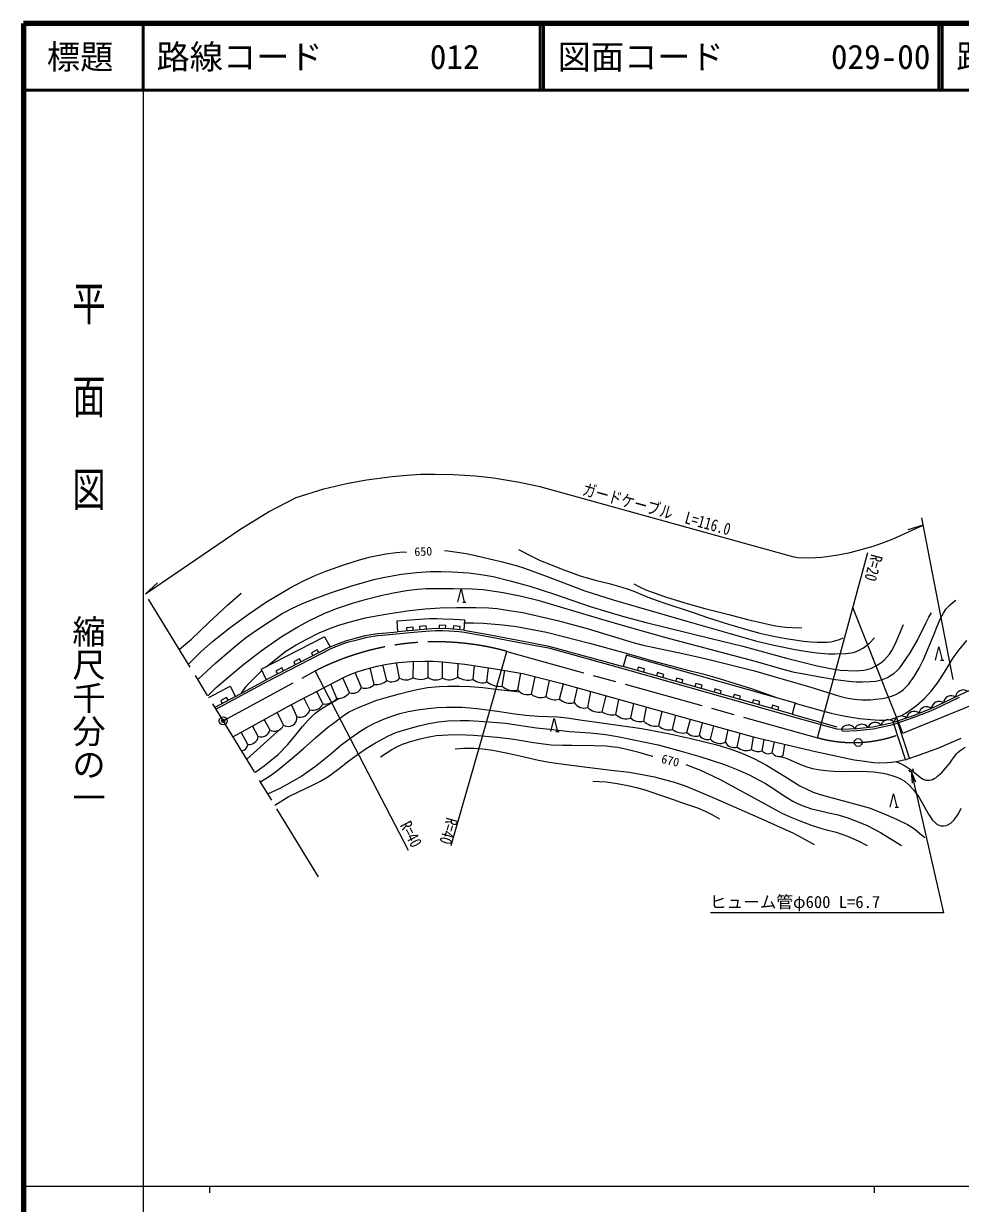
# Model space of a CAD drawing. Units: millimetres, scale not verified. Extents: x 40000 to 680000, y 20000 to 380000.
# Drawn here: x 40000 to 181002, y 202409 to 380000 of the extents above; entities that cross this region are included whole.
import ezdxf
from ezdxf.enums import TextEntityAlignment as Align

# ---------------------------------------------------------------- set-up
doc = ezdxf.new("R2010")
doc.units = ezdxf.units.MM
doc.header["$LTSCALE"] = 1000
doc.header["$PDMODE"] = 32
doc.header["$PDSIZE"] = 500
doc.linetypes.add('CHAIN', pattern=[18.5, 12, -1.5, 3.5, -1.5])
doc.linetypes.add('DASHED', pattern=[7.5, 6, -1.5])
for name, color, linetype, lineweight in [('M-BGD', 7, 'Continuous', 13), ('M-BMK', 2, 'CHAIN', 13), ('M-BMK-SRVR', 3, 'Continuous', 13), ('M-STR-HTXT', 7, 'Continuous', 13), ('M-TTL', 2, 'Continuous', 140), ('M-TTL-BAND', 7, 'Continuous', 25), ('M-TTL-LINE', 7, 'Continuous', 50)]:
    doc.layers.add(name, color=color, linetype=linetype, lineweight=lineweight)
doc.layers.add('M-OTRS', color=6, linetype='Continuous')
doc.layers.add('M-TTL-TXT', color=7, linetype='Continuous')
doc.styles.add('@ＭＳ ゴシック', font='')
doc.styles.add('ＭＳ ゴシック', font='')
doc.styles.get('@ＭＳ ゴシック').set_extended_font_data('@MS Gothic')
doc.styles.get('ＭＳ ゴシック').set_extended_font_data('MS Gothic')

# ---------------------------------------------------------------- blocks, each defined once
blk = doc.blocks.new('open_arrow')
at = {"color": 0, "linetype": 'Continuous', "lineweight": -2}
blk.add_lwpolyline([(7.5, 1.25), (0, 0), (7.5, -1.25)], dxfattribs=at)

msp = doc.modelspace()

# ---------------------------------------------------------------- linework, layer by layer
at = {"layer": 'M-BGD'}
for p, q in [((106086, 292904), (106586, 292904)), ((96174, 290124), (96298, 288456)), ((106357, 290272), (106260, 288715)), ((85283, 287710), (86120, 286177)), ((98613, 289155), (97616, 289070)), ((97616, 289070), (97659, 288572)), ((98655, 288657), (98613, 289155)), ((100605, 289325), (99609, 289240)), ((99609, 289240), (99651, 288742)), ((100648, 288827), (100605, 289325)), ((102536, 289430), (102524, 288930)), ((103536, 289407), (102536, 289430)), ((103524, 288907), (103536, 289407)), ((104692, 289344), (104651, 288845)), ((105689, 289263), (104692, 289344)), ((105648, 288764), (105689, 289263)), ((86120, 286177), (76527, 281234)), ((81539, 284379), (80650, 283921)), ((81768, 283934), (81539, 284379)), ((84206, 285753), (83317, 285295)), ((83317, 285295), (83546, 284850)), ((84435, 285308), (84206, 285753)), ((130752, 284975), (130256, 283246)), ((178022, 284174), (178522, 284174)), ((75752, 282803), (76527, 281234)), ((78872, 283004), (77983, 282546)), ((77983, 282546), (78212, 282102)), ((79101, 282560), (78872, 283004)), ((80650, 283921), (80879, 283476)), ((92789, 280518), (92146, 283016)), ((94685, 281112), (94089, 283468)), ((96593, 281484), (96104, 283785)), ((98651, 281531), (98669, 284002)), ((100897, 281577), (100904, 284033)), ((103072, 281484), (103034, 283942)), ((105340, 281624), (105410, 283678)), ((107689, 281287), (107869, 283355)), ((109737, 280938), (109997, 283047)), ((112029, 280263), (112419, 282633)), ((155659, 276031), (130256, 283246)), ((132513, 283125), (132376, 282644)), ((133475, 282852), (132513, 283125)), ((133338, 282371), (133475, 282852)), ((71879, 278728), (76527, 281234)), ((89054, 279284), (88070, 281516)), ((90846, 280053), (89924, 282327)), ((114380, 279704), (114819, 282210)), ((116428, 279064), (116983, 281687)), ((118650, 278692), (119150, 281137)), ((120638, 278331), (121240, 280602)), ((135399, 282305), (135262, 281824)), ((136361, 282032), (135399, 282305)), ((136224, 281551), (136361, 282032)), ((138285, 281486), (138148, 281005)), ((139247, 281212), (138285, 281486)), ((139110, 280731), (139247, 281212)), ((141170, 280666), (141034, 280185)), ((142132, 280393), (141170, 280666)), ((67885, 278565), (71067, 280281)), ((71067, 280281), (71879, 278728)), ((85040, 277586), (84127, 279487)), ((87158, 278424), (86259, 280584)), ((122884, 277785), (123386, 280004)), ((124918, 277052), (125365, 279453)), ((141996, 279912), (142132, 280393)), ((144056, 279846), (143920, 279365)), ((145018, 279573), (144056, 279846)), ((144882, 279092), (145018, 279573)), ((146942, 279026), (146805, 278545)), ((147904, 278753), (146942, 279026)), ((71879, 278728), (68802, 277069)), ((70543, 278576), (69663, 278101)), ((69663, 278101), (69900, 277661)), ((70781, 278135), (70543, 278576)), ((81120, 275702), (80319, 277527)), ((83073, 276713), (82188, 278489)), ((127081, 276413), (127663, 278814)), ((129154, 276005), (129591, 278277)), ((131375, 275471), (131856, 277646)), ((133331, 275016), (133740, 277122)), ((147767, 278272), (147904, 278753)), ((149828, 278207), (149691, 277726)), ((150790, 277934), (149828, 278207)), ((150653, 277453), (150790, 277934)), ((152714, 277387), (152577, 276906)), ((153676, 277114), (152714, 277387)), ((153539, 276633), (153676, 277114)), ((156155, 277760), (155659, 276031)), ((79111, 274373), (78170, 276334)), ((135587, 274284), (136110, 276462)), ((137671, 273760), (138180, 275885)), ((139833, 273295), (140354, 275280)), ((155659, 276031), (162387, 274131)), ((73585, 269258), (78689, 273832)), ((75329, 272670), (74464, 274277)), ((77096, 273634), (76228, 275256)), ((141731, 272817), (142208, 274764)), ((143371, 272282), (143884, 274297)), ((145638, 271829), (146064, 273690)), ((163266, 273499), (163098, 273792)), ((73748, 271506), (72757, 273329)), ((120100, 273423), (120600, 273423)), ((147420, 271107), (147869, 273188)), ((149571, 270735), (149861, 272633)), ((151154, 270536), (151457, 272251)), ((152654, 270246), (153037, 271880)), ((154305, 269816), (154595, 271514)), ((171173, 262036), (171673, 262036))]:
    msp.add_line(p, q, dxfattribs=at)
at = {"layer": 'M-BGD', "linetype": 'DASHED'}
for p, q in [((170893, 274822), (173328, 267397)), ((171461, 275016), (173898, 267584)), ((173328, 267397), (173900, 267578))]:
    msp.add_line(p, q, dxfattribs=at)
at = {"layer": 'M-BGD'}
for points in [[(64830, 283555), (66705, 285461), (68450, 287000), (71089, 289103), (73834, 291109), (76565, 292945), (80133, 295065), (82032, 296091), (83972, 296973), (85492, 297558), (88192, 298512), (90559, 299306), (92201, 299758), (94531, 300178), (96092, 300373), (97170, 300466), (97645, 300459)], [(103348, 300681), (103863, 300625), (104922, 300492), (106623, 300245), (108025, 299947), (111849, 299045), (114152, 298423), (115406, 298048), (118800, 296767), (124493, 294605), (128732, 293258), (134441, 291615), (139833, 290040), (146158, 288234), (150138, 287114), (152931, 286448), (156123, 285778), (157638, 285534), (159402, 285295), (161141, 285143), (162123, 285127), (163803, 285176), (164895, 285355), (165585, 285606), (166417, 286053), (167384, 286778), (168073, 287565)], [(114510, 300836), (116567, 299778), (117772, 299190), (119330, 298559), (120912, 297937), (123755, 296887), (126048, 296226), (128153, 295717), (129552, 295327), (130838, 294927), (131833, 294551), (133974, 293684), (136053, 292911), (140905, 291293), (142936, 290587), (146078, 289604), (149012, 288735), (150807, 288268), (152597, 287850), (154711, 287435), (155791, 287272), (157410, 287047), (158482, 286955), (159459, 286907), (160339, 286882), (160950, 286903), (161498, 286947), (161904, 287028), (162803, 287302), (163373, 287555)], [(66230, 281269), (68926, 283779), (71682, 286130), (73398, 287528), (74903, 288581), (77123, 290048), (78942, 291198), (80353, 291978), (81858, 292665), (83467, 293314), (86180, 294332), (89407, 295375), (92694, 296319), (94388, 296657), (96871, 297118), (99120, 297397), (101236, 297531), (102850, 297542), (104525, 297476), (107018, 297315), (109170, 297044), (110672, 296773), (113051, 296174), (116174, 295326), (119913, 294134), (125277, 292277), (127949, 291431), (130479, 290707), (133703, 289830), (143277, 287484), (148268, 286278), (154820, 284480), (159439, 283339), (161710, 282864), (162925, 282678), (164129, 282612), (165294, 282585), (165866, 282617), (166480, 282684), (166988, 282797), (167635, 282990), (168398, 283362), (169040, 283789), (169511, 284169), (169947, 284629), (170323, 285107), (170681, 285626), (171190, 286574), (172425, 289572)], [(67728, 278822), (68998, 280048), (71030, 281813), (73155, 283590), (75773, 285579), (78767, 287678), (81257, 289198), (83009, 290130), (85233, 291186), (87106, 291944), (89490, 292742), (91620, 293363), (93751, 293901), (95675, 294312), (97631, 294653), (99291, 294850), (100572, 294972), (102538, 294991), (104693, 294981), (107497, 294924), (109175, 294800), (112178, 294386), (114928, 293814), (117392, 293226), (126466, 290523), (130072, 289455), (136489, 287665), (150086, 284005), (154272, 282801), (155987, 282396), (157172, 282152), (160120, 281622), (162225, 281263), (164231, 281002), (165303, 280936), (166286, 280940), (167404, 280958), (168280, 281044), (169064, 281211), (169525, 281367), (170032, 281586), (170498, 281865), (170970, 282188), (171420, 282562), (171875, 283034), (172359, 283662), (173450, 285271), (174523, 287201), (175828, 289846), (176243, 290638), (176659, 291322)], [(105336, 292904), (105836, 294904), (106336, 292904)], [(131861, 295670), (132819, 295151), (133650, 294772), (134741, 294373), (136631, 293728), (139529, 292788), (142549, 291951), (146132, 291051), (148946, 290320), (151597, 289680), (152941, 289407), (153892, 289248), (154717, 289155), (155755, 289082), (157149, 289068)], [(63445, 285815), (65249, 287325), (67881, 289851), (70737, 292521), (72728, 294290)], [(76499, 283188), (79489, 285526), (81006, 286472), (82523, 287309), (84493, 288276), (86177, 289000), (87468, 289460), (89151, 289960), (91453, 290561), (93060, 290876), (94805, 291138), (98091, 291638), (100435, 291892), (102679, 292061), (105136, 292116), (108080, 292123), (109972, 292059), (111293, 291944), (113103, 291680), (115122, 291369), (120338, 290152), (124804, 288934), (131907, 286789), (133261, 286426), (134899, 286068), (139244, 285166), (142997, 284339), (149986, 282562), (152417, 281848), (158480, 280099), (161987, 278990), (162981, 278707), (163824, 278493), (164695, 278359), (165534, 278247), (166159, 278222), (166967, 278219), (167483, 278234), (168239, 278297), (169265, 278401), (169980, 278546), (170634, 278740), (171295, 279002), (171758, 279263), (172388, 279726), (173187, 280511), (174063, 281706), (174788, 282996), (175434, 284263), (176925, 287725), (177657, 289631), (178072, 290552), (178447, 291249), (178827, 291833), (179107, 292171), (179506, 292554), (179915, 292903), (180327, 293198)], [(96174, 290124), (99571, 290374), (101077, 290431), (102186, 290431), (103155, 290411), (104734, 290367), (106357, 290272)], [(106328, 289806), (107740, 289806), (109238, 289747), (112076, 289505), (114203, 289224), (118709, 288371), (125169, 286759), (131062, 285122), (134861, 284049), (139769, 282730), (142249, 282125), (144689, 281414), (149533, 279910), (153049, 278642)], [(68959, 276813), (76667, 280968), (86301, 285933), (87488, 286413), (88747, 286874), (90194, 287245), (91529, 287588), (92288, 287733), (93337, 287883), (93985, 287944), (95559, 288080), (98109, 288338), (100526, 288543), (102019, 288642), (103109, 288642), (104021, 288595), (105560, 288483), (106337, 288406), (109367, 287829), (116223, 286521), (119004, 286019), (130207, 282949), (155675, 275714), (162338, 273834), (163098, 273792), (165415, 273889), (167834, 274124), (170820, 274797), (174095, 275913), (176787, 276980), (185585, 281187)], [(75752, 282803), (85245, 287695), (85283, 287710)], [(86120, 286177), (87380, 286693), (88658, 287161), (90120, 287536), (91464, 287881), (92239, 288029), (93301, 288181), (93958, 288243), (96298, 288456)], [(106260, 288715), (104040, 288895), (102009, 288942), (96298, 288456)], [(106260, 288715), (109423, 288123), (116277, 286816), (119070, 286312), (130256, 283246)], [(171911, 275764), (172665, 276156), (173501, 276702), (174396, 277334), (175537, 278347), (176623, 279536), (177667, 280872), (179094, 283159), (179911, 284526), (180803, 285714), (181973, 287133)], [(177272, 284174), (177772, 286174), (178272, 284174)], [(130752, 284975), (130837, 284952), (156155, 277760)], [(71514, 272640), (80319, 277527), (88241, 281604), (89516, 282185), (90333, 282470), (91493, 282844), (93215, 283298), (94678, 283582), (96367, 283823), (98266, 283993), (100448, 284043), (101608, 284018), (103034, 283942), (106400, 283568), (110390, 282990), (115146, 282153), (121044, 280657), (150022, 272588), (159169, 270440), (165027, 269193), (166235, 269008), (167908, 268770), (168866, 268725), (169995, 268760), (170682, 268850), (171612, 268987), (173072, 269328), (174858, 269907), (177739, 270980), (181128, 272463)], [(72818, 279234), (73473, 280159), (73859, 280605), (74335, 281104), (75842, 282620)], [(75660, 265869), (77334, 266944), (78328, 267689), (80374, 269387), (82073, 270837), (83935, 272490), (85743, 274059), (86823, 274855), (88146, 275875), (89002, 276390), (90325, 276995), (91770, 277595), (93174, 278143), (94561, 278577), (96377, 279075), (97918, 279468), (99251, 279780), (100779, 280077), (102541, 280238), (103800, 280255), (105611, 280243), (107232, 280200), (109137, 280050), (111485, 279780), (114687, 279403)], [(74798, 267278), (76192, 268273), (78303, 270003), (79727, 271432), (80770, 272693), (81988, 274212), (82818, 275138), (83811, 276129), (84640, 276763), (85531, 277291), (87460, 278422)], [(76777, 264047), (78631, 264892), (80054, 265694), (81721, 266689), (83923, 268239), (86202, 270049), (87793, 271420), (89385, 272611), (90607, 273423), (91661, 274091), (92838, 274688), (94317, 275360), (95576, 275820), (96636, 276146), (97903, 276451), (99320, 276728), (100836, 276913), (102286, 277048), (103597, 277119), (104500, 277122), (106022, 277106), (107168, 277028), (108240, 276897), (111316, 276480), (113917, 276083), (115579, 275914), (117455, 275775), (120357, 275650), (121800, 275511), (123732, 275223), (127006, 274724), (133077, 273905), (137263, 273102), (140433, 272408), (144318, 271456), (146279, 270842), (148088, 270201), (149987, 269309), (151802, 268372), (154511, 266705), (156841, 265269), (157872, 264750), (158820, 264329), (159591, 264062), (161168, 263593), (163950, 262874), (167267, 261936), (169197, 261205), (171400, 260251), (173039, 259421), (174102, 258770), (174828, 258156), (175668, 257507)], [(156137, 277697), (158227, 277122), (159689, 276714), (161541, 276219), (162923, 275909), (164284, 275631), (165795, 275401), (167506, 275231), (168843, 275140), (169335, 275147), (169696, 275155), (169815, 275164)], [(163266, 273499), (165435, 273589), (167882, 273827), (170901, 274508), (174199, 275632), (176907, 276705), (180875, 278602)], [(119350, 273423), (119850, 275423), (120350, 273423)], [(170179, 275219), (170619, 275300), (171057, 275425), (171438, 275550)], [(77808, 262363), (79841, 263598), (81301, 264292), (83605, 265407), (84682, 265988), (85804, 266637), (87320, 267724), (88961, 269009), (90391, 270102), (91580, 270894), (92944, 271725), (94806, 272755), (96033, 273278), (97177, 273652), (99473, 274284), (101016, 274643), (102456, 274885), (103867, 275024), (105754, 275103), (107064, 275088), (110040, 274898), (112513, 274711), (117218, 274012), (119222, 273770), (122212, 273451), (125267, 273258), (127656, 272997), (129643, 272663), (135523, 271414), (139316, 270404), (141787, 269685), (145493, 268485), (147771, 267571), (149311, 266862), (151684, 265622), (152779, 264898), (154606, 263672), (155766, 262973), (156499, 262620), (157195, 262326), (158603, 261801), (159732, 261534), (161131, 261224), (162402, 260939), (163909, 260512), (165353, 259952), (166976, 259311), (168962, 258257), (172120, 256278)], [(93713, 269614), (95417, 270733), (96293, 271171), (97007, 271514), (98215, 271945), (99682, 272348), (100805, 272593), (102085, 272818), (103917, 272965), (105390, 272970), (107704, 272880), (111258, 272582), (113432, 272330), (114708, 272157), (116764, 271775), (119408, 271446), (121118, 271374), (122578, 271374), (125879, 271345), (127685, 271262), (128434, 271193), (129420, 271072), (131007, 270719), (132399, 270366), (134604, 269752), (134691, 269730)], [(104941, 270848), (106222, 270925), (107763, 270918), (109050, 270836), (110623, 270633), (112886, 270183), (114672, 269784), (117496, 269131), (119083, 268823), (120905, 268556), (123612, 268226), (128442, 267640), (131177, 267312), (133347, 266937), (134938, 266602), (136412, 266236), (137761, 265846), (139556, 265251), (141371, 264496), (143981, 263407), (150533, 260540), (155877, 258147), (157542, 257259), (158974, 256457)], [(171357, 268950), (172095, 268585), (172727, 268213), (173620, 267616), (174672, 266766), (175139, 266407), (175421, 266250), (175747, 266135), (175982, 266101), (176191, 266105), (176390, 266126), (176593, 266174), (176818, 266240), (177049, 266343), (177296, 266491), (177560, 266696), (178257, 267319), (179470, 268737), (179728, 269126), (180427, 270097), (180640, 270317), (181126, 270700), (181729, 271097)], [(139693, 268484), (141880, 267620), (144836, 266204), (152216, 262188), (154127, 261128), (155470, 260540), (156971, 259921), (158713, 259282), (160287, 258810), (162321, 258289), (164024, 257706), (165625, 256965), (166973, 256306)], [(153874, 269690), (154630, 269487), (155145, 269268), (157160, 268366), (157887, 268124), (158759, 267886), (159901, 267653), (160788, 267547), (161895, 267447), (163104, 267423), (165210, 267475), (166987, 267421), (168046, 267364), (168653, 267291), (169393, 267171), (170043, 267013), (170691, 266823), (171427, 266562), (171961, 266328), (172314, 266139), (172667, 265920), (173262, 265416), (173957, 264666), (174778, 263492), (176187, 260975), (176818, 260099), (177235, 259678), (177516, 259457), (177795, 259321), (178046, 259263), (178468, 259267), (178851, 259315), (179093, 259373), (179277, 259475), (179605, 259689), (180011, 260108), (180472, 260718), (180697, 261064), (181108, 261924)], [(125680, 265948), (127685, 265862), (128390, 265790), (129351, 265621), (130938, 265335), (132231, 265032), (133373, 264704), (137085, 263469), (139186, 262727), (141443, 261935), (142606, 261462), (143678, 260916), (144723, 260305)], [(170423, 262036), (170923, 264036), (171423, 262036)]]:
    msp.add_lwpolyline(points, dxfattribs=at)
for centre, radius, start, end in [((93078, 282922), 2421, 263.15407, 311.60021), ((95415, 282446), 1521, 241.32659, 320.76854), ((97584, 283175), 1960, 239.6246, 302.9632), ((99726, 283850), 2557, 245.12806, 297.24196), ((102055, 283188), 1984, 234.27764, 300.82476), ((104089, 283462), 2224, 242.79557, 304.24245), ((106911, 284214), 3029, 238.77914, 284.8895), ((108972, 282633), 1860, 226.393, 294.27939), ((111662, 283246), 3006, 230.17186, 277.02235), ((87322, 280582), 2164, 265.6435, 323.16839), ((89546, 280612), 1415, 249.67301, 336.74898), ((91458, 281789), 1840, 250.60291, 316.3398), ((113696, 282050), 2444, 226.99123, 286.25322), ((115889, 280938), 1949, 219.26843, 286.03382), ((117851, 280737), 2196, 229.61162, 291.34612), ((179603, 277674), 1160, 56.0369, 175.06652), ((181408, 278537), 1160, 56.04149, 175.07112), ((83555, 278279), 1639, 252.90513, 334.98253), ((85307, 280005), 2434, 263.68584, 319.48121), ((119959, 280252), 2037, 229.99361, 289.46614), ((122284, 280208), 2497, 228.74221, 283.89106), ((124372, 278726), 1761, 212.33487, 288.08595), ((126591, 278735), 2373, 225.16866, 281.90141), ((175925, 276005), 1160, 52.09426, 171.12388), ((177794, 276815), 1160, 55.72973, 174.75935), ((79810, 275498), 1325, 238.1567, 8.81617), ((81658, 277053), 1455, 248.26746, 346.46419), ((128607, 278698), 2748, 236.25216, 281.47474), ((130682, 277474), 2119, 223.85896, 289.07205), ((132769, 277034), 2095, 228.27201, 285.57337), ((172140, 274626), 1160, 49.25, 168.27962), ((174038, 275291), 1160, 50.32086, 169.35048), ((75689, 274113), 1486, 255.98834, 341.20009), ((77733, 275012), 1519, 245.19352, 335.09096), ((135137, 276739), 2496, 223.6593, 280.37635), ((137086, 275838), 2160, 226.03237, 285.70719), ((139215, 275683), 2467, 231.23659, 284.50164), ((164122, 273246), 1160, 32.87704, 151.90666), ((166145, 273377), 1160, 35.53156, 154.56118), ((168176, 273646), 1160, 40.49886, 159.52848), ((170167, 274058), 1160, 43.8461, 162.87573), ((73926, 272920), 1424, 262.82164, 349.91898), ((141155, 274538), 1815, 223.24032, 288.5077), ((142946, 273762), 1539, 217.8765, 286.00393), ((144809, 273579), 1936, 222.03689, 295.35436), ((146950, 272507), 1477, 207.32607, 288.57429), ((72644, 271608), 1109, 279.00259, 354.75257), ((148773, 272525), 1959, 226.34326, 294.03948), ((150541, 272052), 1635, 233.61207, 292.03973), ((152086, 271326), 1221, 220.32261, 297.75244), ((153729, 270989), 1307, 214.67662, 296.12879)]:
    msp.add_arc(centre, radius, start, end, dxfattribs=at)
at = {"layer": 'M-BMK'}
for p, q in [((84405, 251590), (58000, 294707)), ((112716, 285509), (159498, 272512)), ((70044, 275041), (83906, 282553)), ((172320, 273208), (189946, 280377))]:
    msp.add_line(p, q, dxfattribs=at)
for centre, radius, start, end in [((102117, 246939), 40000, 74.63427, 117.08228), ((164881, 291774), 20000, 254.38671, 291.8349)]:
    msp.add_arc(centre, radius, start, end, dxfattribs=at)
at = {"layer": 'M-BMK-SRVR'}
for centre in [(70044, 275041), (165615, 271787)]:
    msp.add_circle(centre, 600, dxfattribs=at)
at = {"layer": 'M-OTRS'}
msp.add_point((70044, 275041), dxfattribs=at)
at = {"layer": 'M-STR-HTXT'}
for p, q in [((179888, 281260), (175212, 305590)), ((175420, 304508), (173065, 303815)), ((159498, 272512), (167052, 300374)), ((58331, 294166), (60151, 295814)), ((172320, 273208), (164804, 292084)), ((104336, 256271), (112716, 285509)), ((97944, 255538), (83906, 282553))]:
    msp.add_line(p, q, dxfattribs=at)
for points in [[(58331, 294166), (72568, 303827), (76860, 306503), (81031, 308688), (85206, 309959), (88599, 310773), (91627, 311340), (95457, 311848), (97705, 312039), (99804, 312189), (101886, 312188), (104697, 312138), (108041, 311919), (110703, 311621), (114663, 310971), (117686, 310304), (123305, 308773), (155745, 299761), (156482, 299658), (158253, 299586), (159189, 299613), (160128, 299673), (161261, 299811), (162871, 300063), (164385, 300371), (166074, 300820), (167851, 301315), (169190, 301775), (170876, 302446), (175420, 304508)], [(173614, 267487), (178480, 246168), (143408, 246168)]]:
    msp.add_lwpolyline(points, dxfattribs=at)
at = {"layer": 'M-TTL'}
for p, q in [((40000, 380000), (40000, 20000)), ((680000, 380000), (40000, 380000))]:
    msp.add_line(p, q, dxfattribs=at)
at = {"layer": 'M-TTL-BAND'}
for p, q in [((58000, 370000), (58000, 20000)), ((40000, 205000), (579000, 205000)), ((68000, 205000), (68000, 204000)), ((168000, 205000), (168000, 204000))]:
    msp.add_line(p, q, dxfattribs=at)
at = {"layer": 'M-TTL-LINE'}
for p, q in [((58000, 380000), (58000, 370000)), ((117750, 380000), (117750, 370000)), ((118250, 380000), (118250, 370000)), ((177750, 380000), (177750, 370000)), ((178250, 380000), (178250, 370000)), ((40000, 370000), (680000, 370000))]:
    msp.add_line(p, q, dxfattribs=at)

# ---------------------------------------------------------------- block references
at = {"layer": 'M-STR-HTXT', "xscale": 240, "yscale": 240, "rotation": 282.9}
msp.add_blockref('open_arrow', (173614, 267487), dxfattribs=at)

# ---------------------------------------------------------------- texts
at = {"layer": 'M-BGD', "style": 'ＭＳ ゴシック'}
for s, rotation, p in [('650', 2.393, (100155, 300548)), ('670', 346.006, (137346, 269069))]:
    msp.add_text(s, height=1320, rotation=rotation, dxfattribs=at).set_placement(p, align=Align.MIDDLE_CENTER)
at = {"layer": 'M-STR-HTXT', "style": 'ＭＳ ゴシック', "width": 0.8}
msp.add_text('ガードケーブル\u3000L=116.0', height=1833, rotation=344.473, dxfattribs=at).set_placement((134900, 305499), align=Align.BOTTOM_CENTER)
msp.add_text('R=20', height=1833, rotation=254.832, dxfattribs=at).set_placement((167052, 300374), align=Align.BOTTOM_LEFT)
msp.add_text('R=40', height=1833, rotation=297.457, dxfattribs=at).set_placement((97944, 255538), align=Align.BOTTOM_RIGHT)
msp.add_text('R=40', height=1833, rotation=254.008, dxfattribs=at).set_placement((104336, 256271), align=Align.TOP_RIGHT)
at = {"layer": 'M-STR-HTXT', "style": 'ＭＳ ゴシック'}
msp.add_text('ヒューム管φ600 L=6.7', height=1833, dxfattribs=at).set_placement((168923, 246321), align=Align.BOTTOM_RIGHT)
at = {"layer": 'M-TTL-BAND', "style": '@ＭＳ ゴシック', "width": 1.4}
msp.add_text('平  面  図', height=3666, rotation=270, dxfattribs=at).set_placement((49777, 306475), align=Align.MIDDLE_RIGHT)
at = {"layer": 'M-TTL-BAND', "style": '@ＭＳ ゴシック'}
msp.add_text('縮尺千分の一', height=3666, rotation=270, dxfattribs=at).set_placement((49777, 261030), align=Align.MIDDLE_RIGHT)
at = {"layer": 'M-TTL-TXT', "style": 'ＭＳ ゴシック'}
msp.add_text('標題', height=3666, dxfattribs=at).set_placement((48500, 375000), align=Align.MIDDLE_CENTER)
for s, p in [('路線コード', (60000, 375000)), ('012', (101142, 375000)), ('図面コード', (120380, 375000)), ('029-00', (161521, 375000)), ('路 線 名', (180380, 375000))]:
    msp.add_text(s, height=3666, dxfattribs=at).set_placement(p, align=Align.MIDDLE_LEFT)

doc.saveas('drawing.dxf')
